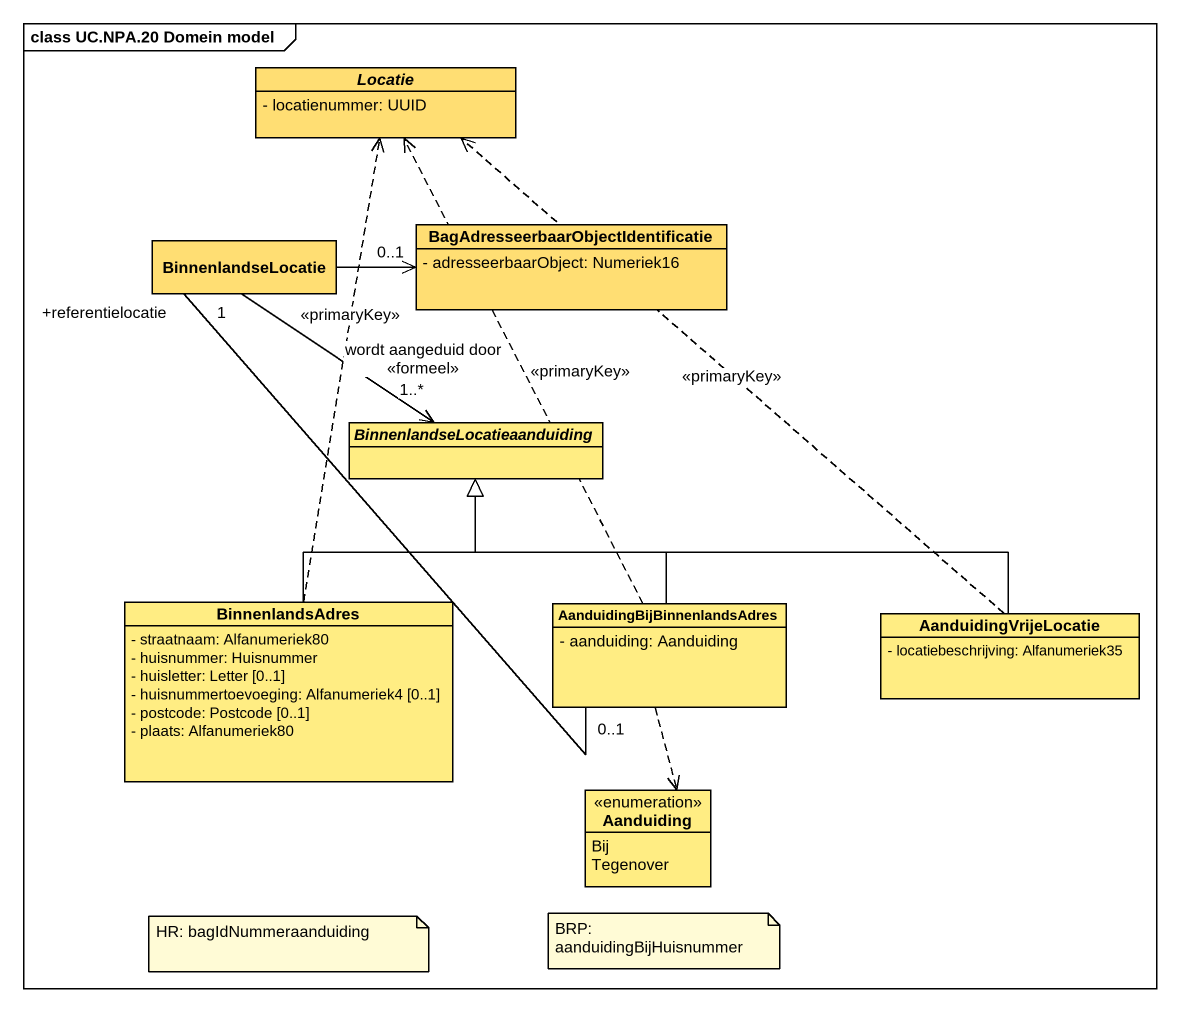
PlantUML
@startuml
mainframe class UC.NPA.20 Domein model
hide circle
hide empty members
skinparam classAttributeIconSize 0
abstract class Locatie #FFDE73 {
  - locatienummer: UUID
}
class BinnenlandseLocatie #FFDE73
class "BagAdresseerbaarObjectIdentificatie" as BagAdresseerbaarObjectIdenti #FFDE73 {
  - adresseerbaarObject: Numeriek16
}
abstract class "BinnenlandseLocatieaanduiding" as BinnenlandseLocatieaanduidin #FFED83
class BinnenlandsAdres #FFED83 {
  - straatnaam: Alfanumeriek80
  - huisnummer: Huisnummer
  - huisletter: Letter [0..1]
  - huisnummertoevoeging: Alfanumeriek4 [0..1]
  - postcode: Postcode [0..1]
  - plaats: Alfanumeriek80
}
class "AanduidingBijBinnenlandsAdres" as AanduidingBijBinnenlandsAdre #FFED83 {
  - aanduiding: Aanduiding
}
class AanduidingVrijeLocatie #FFED83 {
  - locatiebeschrijving: Alfanumeriek35
}
enum Aanduiding #FFED83 {
  Bij
  Tegenover
}
BagAdresseerbaarObjectIdenti "0..1" <-left- BinnenlandseLocatie
BinnenlandseLocatieaanduidin "1..*" <-up- BinnenlandseLocatie : wordt aangeduid door\n<<formeel>>
BinnenlandsAdres .up.> Locatie : <<primaryKey>>
BinnenlandsAdres -up-|> BinnenlandseLocatieaanduidin
AanduidingBijBinnenlandsAdre .up.> Locatie : <<primaryKey>>
AanduidingBijBinnenlandsAdre "0..1" -up- "+referentielocatie\n1" BinnenlandseLocatie
AanduidingBijBinnenlandsAdre -up-|> BinnenlandseLocatieaanduidin
AanduidingBijBinnenlandsAdre ..> Aanduiding
AanduidingVrijeLocatie .up.> Locatie : <<primaryKey>>
AanduidingVrijeLocatie -left-|> BinnenlandseLocatieaanduidin
note as N1
  BRP: aanduidingBijHuisnummer
end note
note as N2
  HR: bagIdNummeraanduiding
end note
@enduml
